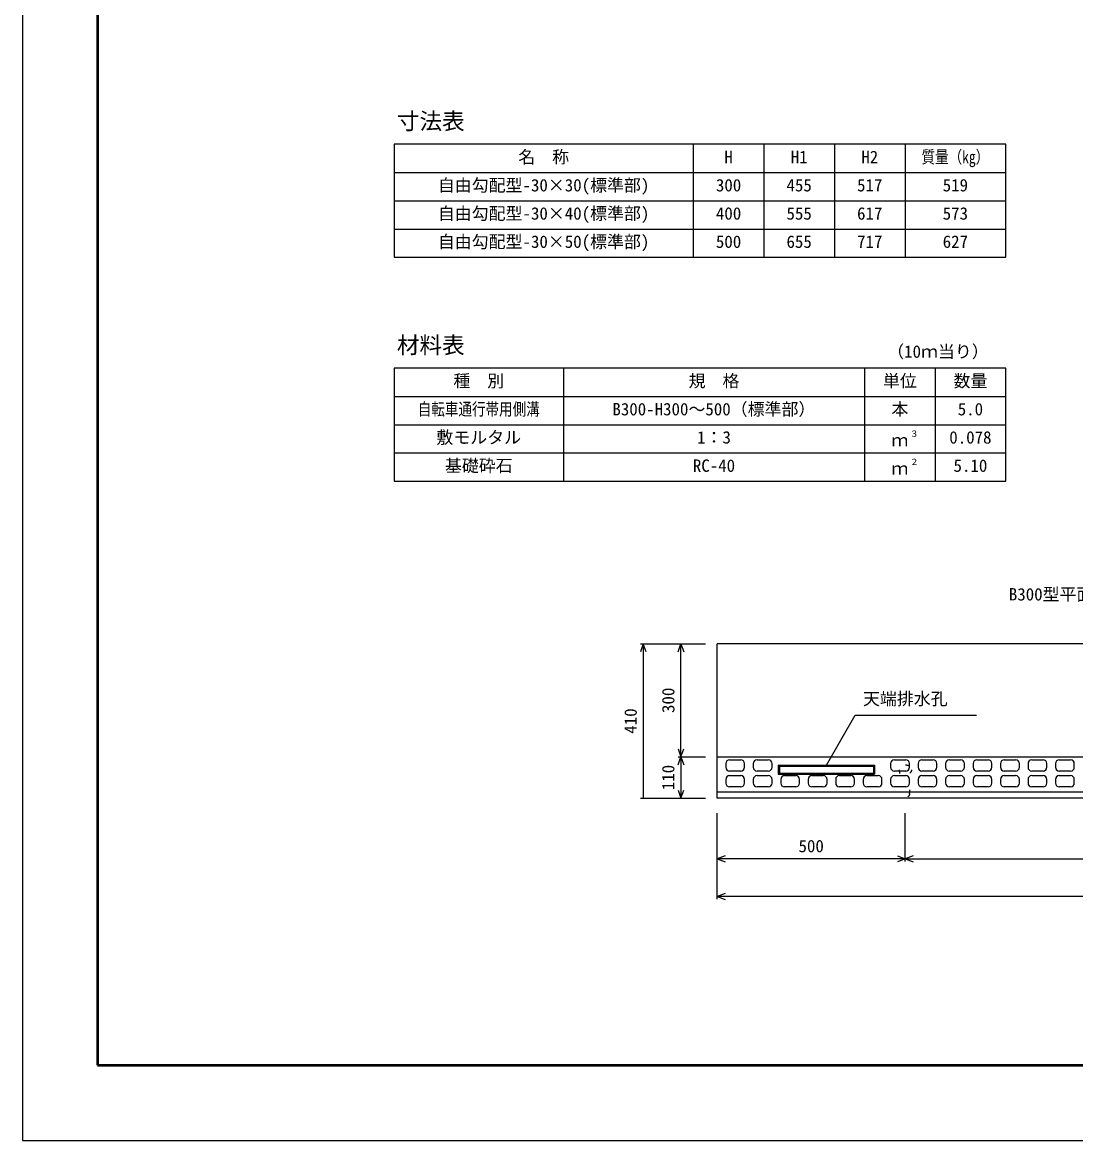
# Model space of a CAD drawing. Units: millimetres, scale not verified. Extents: x -12600 to 12600, y -5940 to 5940.
# Drawn here: x -12600 to -9802, y -5940 to -2970 of the extents above; entities that cross this region are included whole.
import ezdxf
from ezdxf.enums import TextEntityAlignment as Align

# ---------------------------------------------------------------- set-up
doc = ezdxf.new("R2010")
doc.units = ezdxf.units.MM
doc.header["$LTSCALE"] = 40
doc.linetypes.add('DOTTED', pattern=[1.75, 0.25, -1.5])
for name, color, linetype, lineweight in [('0-0_DIM', 7, 'Continuous', 25), ('0-1_Defpoints', 5, 'Continuous', 25), ('0-2_HATCH', 6, 'Continuous', 25), ('0-3_HYO', 3, 'Continuous', 25), ('0-4_HYO2', 4, 'Continuous', 25), ('0-5_OUTLINE', 3, 'Continuous', 25), ('0-6_OUTLINE2', 4, 'DOTTED', 25), ('0-7_TXT', 7, 'Continuous', 25), ('0-8_WAKU', 3, 'Continuous', 25)]:
    doc.layers.add(name, color=color, linetype=linetype, lineweight=lineweight)
doc.styles.add('ＭＳ ゴシック', font='')
doc.styles.get('ＭＳ ゴシック').set_extended_font_data('MS Gothic')

msp = doc.modelspace()

# ---------------------------------------------------------------- linework, layer by layer
at = {"layer": '0-0_DIM'}
for p, q in [((-10957.81, -4620.52), (-10785.31, -4620.52)), ((-10950.31, -4620.52), (-10950.31, -5030.52)), ((-10850.31, -4920.52), (-10850.31, -4620.52)), ((-10463.95, -4942.72), (-10387.38, -4810.09)), ((-10387.38, -4810.09), (-10065.43, -4810.09)), ((-10857.81, -4920.52), (-10785.31, -4920.52)), ((-10850.31, -4920.52), (-10850.31, -5030.52)), ((-10957.81, -5030.52), (-10785.31, -5030.52)), ((-10754.31, -5299.02), (-10754.31, -5070.52)), ((-10254.31, -5199.02), (-10254.31, -5070.52)), ((-10254.31, -5191.52), (-10754.31, -5191.52)), ((-10254.31, -5191.52), (-9254.31, -5191.52)), ((-8754.31, -5291.52), (-10754.31, -5291.52))]:
    msp.add_line(p, q, dxfattribs=at)
for points in [[(-10942.62, -4641.66), (-10950.31, -4620.52), (-10958.01, -4641.66)], [(-10858.01, -4641.66), (-10850.31, -4620.52), (-10842.62, -4641.66)], [(-10858.01, -4899.37), (-10850.31, -4920.52), (-10842.62, -4899.37)], [(-10858.01, -4941.66), (-10850.31, -4920.52), (-10842.62, -4941.66)], [(-10858.01, -5009.37), (-10850.31, -5030.52), (-10842.62, -5009.37)], [(-10733.17, -5183.82), (-10754.31, -5191.52), (-10733.17, -5199.21)], [(-10275.46, -5183.82), (-10254.31, -5191.52), (-10275.46, -5199.21)], [(-10233.17, -5183.82), (-10254.31, -5191.52), (-10233.17, -5199.21)], [(-10733.17, -5283.82), (-10754.31, -5291.52), (-10733.17, -5299.21)]]:
    msp.add_lwpolyline(points, dxfattribs=at)
at = {"layer": '0-1_Defpoints'}
msp.add_lwpolyline([(-12600, -5940), (-4200, -5940), (-4200, 0), (-12600, 0)], close=True, dxfattribs=at)
at = {"layer": '0-2_HATCH'}
for p, q in [((-10721.31, -4928.52), (-10691.31, -4928.52)), ((-10648.31, -4928.52), (-10618.31, -4928.52)), ((-10283.31, -4928.52), (-10253.31, -4928.52)), ((-10210.31, -4928.52), (-10180.31, -4928.52)), ((-10137.31, -4928.52), (-10107.31, -4928.52)), ((-10064.31, -4928.52), (-10034.31, -4928.52)), ((-9991.31, -4928.52), (-9961.31, -4928.52)), ((-9918.31, -4928.52), (-9888.31, -4928.52)), ((-9845.31, -4928.52), (-9815.31, -4928.52)), ((-10731.31, -4938.52), (-10731.31, -4948.52)), ((-10691.31, -4958.52), (-10721.31, -4958.52)), ((-10681.31, -4948.52), (-10681.31, -4938.52)), ((-10658.31, -4938.52), (-10658.31, -4948.52)), ((-10618.31, -4958.52), (-10648.31, -4958.52)), ((-10608.31, -4948.52), (-10608.31, -4938.52)), ((-10293.31, -4938.52), (-10293.31, -4948.52)), ((-10253.31, -4958.52), (-10283.31, -4958.52)), ((-10243.31, -4948.52), (-10243.31, -4938.52)), ((-10220.31, -4938.52), (-10220.31, -4948.52)), ((-10180.31, -4958.52), (-10210.31, -4958.52)), ((-10170.31, -4948.52), (-10170.31, -4938.52)), ((-10147.31, -4938.52), (-10147.31, -4948.52)), ((-10107.31, -4958.52), (-10137.31, -4958.52)), ((-10097.31, -4948.52), (-10097.31, -4938.52)), ((-10074.31, -4938.52), (-10074.31, -4948.52)), ((-10034.31, -4958.52), (-10064.31, -4958.52)), ((-10024.31, -4948.52), (-10024.31, -4938.52)), ((-10001.31, -4938.52), (-10001.31, -4948.52)), ((-9961.31, -4958.52), (-9991.31, -4958.52)), ((-9951.31, -4948.52), (-9951.31, -4938.52)), ((-9928.31, -4938.52), (-9928.31, -4948.52)), ((-9888.31, -4958.52), (-9918.31, -4958.52)), ((-9878.31, -4948.52), (-9878.31, -4938.52)), ((-9855.31, -4938.52), (-9855.31, -4948.52)), ((-9815.31, -4958.52), (-9845.31, -4958.52)), ((-9805.31, -4948.52), (-9805.31, -4938.52)), ((-10731.31, -4980.52), (-10731.31, -4990.52)), ((-10721.31, -4970.52), (-10691.31, -4970.52)), ((-10681.31, -4990.52), (-10681.31, -4980.52)), ((-10658.31, -4980.52), (-10658.31, -4990.52)), ((-10648.31, -4970.52), (-10618.31, -4970.52)), ((-10608.31, -4990.52), (-10608.31, -4980.52)), ((-10585.31, -4980.52), (-10585.31, -4990.52)), ((-10575.31, -4970.52), (-10545.31, -4970.52)), ((-10535.31, -4990.52), (-10535.31, -4980.52)), ((-10512.31, -4980.52), (-10512.31, -4990.52)), ((-10502.31, -4970.52), (-10472.31, -4970.52)), ((-10462.31, -4990.52), (-10462.31, -4980.52)), ((-10439.31, -4980.52), (-10439.31, -4990.52)), ((-10429.31, -4970.52), (-10399.31, -4970.52)), ((-10389.31, -4990.52), (-10389.31, -4980.52)), ((-10366.31, -4980.52), (-10366.31, -4990.52)), ((-10356.31, -4970.52), (-10326.31, -4970.52)), ((-10316.31, -4990.52), (-10316.31, -4980.52)), ((-10293.31, -4980.52), (-10293.31, -4990.52)), ((-10283.31, -4970.52), (-10253.31, -4970.52)), ((-10243.31, -4990.52), (-10243.31, -4980.52)), ((-10220.31, -4980.52), (-10220.31, -4990.52)), ((-10210.31, -4970.52), (-10180.31, -4970.52)), ((-10170.31, -4990.52), (-10170.31, -4980.52)), ((-10147.31, -4980.52), (-10147.31, -4990.52)), ((-10137.31, -4970.52), (-10107.31, -4970.52)), ((-10097.31, -4990.52), (-10097.31, -4980.52)), ((-10074.31, -4980.52), (-10074.31, -4990.52)), ((-10064.31, -4970.52), (-10034.31, -4970.52)), ((-10024.31, -4990.52), (-10024.31, -4980.52)), ((-10001.31, -4980.52), (-10001.31, -4990.52)), ((-9991.31, -4970.52), (-9961.31, -4970.52)), ((-9951.31, -4990.52), (-9951.31, -4980.52)), ((-9928.31, -4980.52), (-9928.31, -4990.52)), ((-9918.31, -4970.52), (-9888.31, -4970.52)), ((-9878.31, -4990.52), (-9878.31, -4980.52)), ((-9855.31, -4980.52), (-9855.31, -4990.52)), ((-9845.31, -4970.52), (-9815.31, -4970.52)), ((-9805.31, -4990.52), (-9805.31, -4980.52)), ((-10691.31, -5000.52), (-10721.31, -5000.52)), ((-10618.31, -5000.52), (-10648.31, -5000.52)), ((-10545.31, -5000.52), (-10575.31, -5000.52)), ((-10472.31, -5000.52), (-10502.31, -5000.52)), ((-10399.31, -5000.52), (-10429.31, -5000.52)), ((-10326.31, -5000.52), (-10356.31, -5000.52)), ((-10253.31, -5000.52), (-10283.31, -5000.52)), ((-10180.31, -5000.52), (-10210.31, -5000.52)), ((-10107.31, -5000.52), (-10137.31, -5000.52)), ((-10034.31, -5000.52), (-10064.31, -5000.52)), ((-9961.31, -5000.52), (-9991.31, -5000.52)), ((-9888.31, -5000.52), (-9918.31, -5000.52)), ((-9815.31, -5000.52), (-9845.31, -5000.52))]:
    msp.add_line(p, q, dxfattribs=at)
for centre, start, end in [((-10721.31, -4938.52), 90, 180), ((-10691.31, -4938.52), 0, 90), ((-10648.31, -4938.52), 90, 180), ((-10618.31, -4938.52), 0, 90), ((-10283.31, -4938.52), 90, 180), ((-10253.31, -4938.52), 0, 90), ((-10210.31, -4938.52), 90, 180), ((-10180.31, -4938.52), 0, 90), ((-10137.31, -4938.52), 90, 180), ((-10107.31, -4938.52), 0, 90), ((-10064.31, -4938.52), 90, 180), ((-10034.31, -4938.52), 0, 90), ((-9991.31, -4938.52), 90, 180), ((-9961.31, -4938.52), 0, 90), ((-9918.31, -4938.52), 90, 180), ((-9888.31, -4938.52), 0, 90), ((-9845.31, -4938.52), 90, 180), ((-9815.31, -4938.52), 0, 90), ((-10721.31, -4948.52), 180, 270), ((-10691.31, -4948.52), 270, 0), ((-10648.31, -4948.52), 180, 270), ((-10618.31, -4948.52), 270, 0), ((-10283.31, -4948.52), 180, 270), ((-10253.31, -4948.52), 270, 0), ((-10210.31, -4948.52), 180, 270), ((-10180.31, -4948.52), 270, 0), ((-10137.31, -4948.52), 180, 270), ((-10107.31, -4948.52), 270, 0), ((-10064.31, -4948.52), 180, 270), ((-10034.31, -4948.52), 270, 0), ((-9991.31, -4948.52), 180, 270), ((-9961.31, -4948.52), 270, 0), ((-9918.31, -4948.52), 180, 270), ((-9888.31, -4948.52), 270, 0), ((-9845.31, -4948.52), 180, 270), ((-9815.31, -4948.52), 270, 0), ((-10721.31, -4980.52), 90, 180), ((-10691.31, -4980.52), 0, 90), ((-10648.31, -4980.52), 90, 180), ((-10618.31, -4980.52), 0, 90), ((-10575.31, -4980.52), 90, 180), ((-10545.31, -4980.52), 0, 90), ((-10502.31, -4980.52), 90, 180), ((-10472.31, -4980.52), 0, 90), ((-10429.31, -4980.52), 90, 180), ((-10399.31, -4980.52), 0, 90), ((-10356.31, -4980.52), 90, 180), ((-10326.31, -4980.52), 0, 90), ((-10283.31, -4980.52), 90, 180), ((-10253.31, -4980.52), 0, 90), ((-10210.31, -4980.52), 90, 180), ((-10180.31, -4980.52), 0, 90), ((-10137.31, -4980.52), 90, 180), ((-10107.31, -4980.52), 0, 90), ((-10064.31, -4980.52), 90, 180), ((-10034.31, -4980.52), 0, 90), ((-9991.31, -4980.52), 90, 180), ((-9961.31, -4980.52), 0, 90), ((-9918.31, -4980.52), 90, 180), ((-9888.31, -4980.52), 0, 90), ((-9845.31, -4980.52), 90, 180), ((-9815.31, -4980.52), 0, 90), ((-10721.31, -4990.52), 180, 270), ((-10691.31, -4990.52), 270, 0), ((-10648.31, -4990.52), 180, 270), ((-10618.31, -4990.52), 270, 0), ((-10575.31, -4990.52), 180, 270), ((-10545.31, -4990.52), 270, 0), ((-10502.31, -4990.52), 180, 270), ((-10472.31, -4990.52), 270, 0), ((-10429.31, -4990.52), 180, 270), ((-10399.31, -4990.52), 270, 0), ((-10356.31, -4990.52), 180, 270), ((-10326.31, -4990.52), 270, 0), ((-10283.31, -4990.52), 180, 270), ((-10253.31, -4990.52), 270, 0), ((-10210.31, -4990.52), 180, 270), ((-10180.31, -4990.52), 270, 0), ((-10137.31, -4990.52), 180, 270), ((-10107.31, -4990.52), 270, 0), ((-10064.31, -4990.52), 180, 270), ((-10034.31, -4990.52), 270, 0), ((-9991.31, -4990.52), 180, 270), ((-9961.31, -4990.52), 270, 0), ((-9918.31, -4990.52), 180, 270), ((-9888.31, -4990.52), 270, 0), ((-9845.31, -4990.52), 180, 270), ((-9815.31, -4990.52), 270, 0)]:
    msp.add_arc(centre, 10, start, end, dxfattribs=at)
at = {"layer": '0-3_HYO'}
for p, q in [((-10817.5, -3293.87), (-10817.5, -3593.87)), ((-10630, -3293.87), (-10630, -3593.87)), ((-10442.5, -3293.87), (-10442.5, -3593.87)), ((-10255, -3293.87), (-10255, -3593.87)), ((-11612.5, -3368.87), (-9987.5, -3368.87)), ((-11162.5, -3888.65), (-11162.5, -4188.65)), ((-10362.5, -3888.65), (-10362.5, -4188.65)), ((-10175, -3888.65), (-10175, -4188.65)), ((-11612.5, -3963.65), (-9987.5, -3963.65))]:
    msp.add_line(p, q, dxfattribs=at)
for points in [[(-11612.5, -3593.87), (-9987.5, -3593.87), (-9987.5, -3293.87), (-11612.5, -3293.87)], [(-11612.5, -4188.65), (-9987.5, -4188.65), (-9987.5, -3888.65), (-11612.5, -3888.65)]]:
    msp.add_lwpolyline(points, close=True, dxfattribs=at)
at = {"layer": '0-4_HYO2'}
for p, q in [((-11612.5, -3443.87), (-9987.5, -3443.87)), ((-11612.5, -3518.87), (-9987.5, -3518.87)), ((-11612.5, -4038.65), (-9987.5, -4038.65)), ((-11612.5, -4113.65), (-9987.5, -4113.65))]:
    msp.add_line(p, q, dxfattribs=at)
at = {"layer": '0-5_OUTLINE'}
for p, q in [((-10754.31, -5030.52), (-10754.31, -4620.52)), ((-8754.31, -4620.52), (-10754.31, -4620.52)), ((-10754.31, -4920.52), (-8754.31, -4920.52)), ((-10588.95, -4945.72), (-10338.95, -4945.72)), ((-10588.95, -4945.72), (-10588.95, -4963.72)), ((-10338.95, -4945.72), (-10335.95, -4942.72)), ((-10338.95, -4945.72), (-10338.95, -4963.72)), ((-10591.95, -4966.72), (-10335.95, -4966.72)), ((-10588.95, -4963.72), (-10338.95, -4963.72)), ((-10338.95, -4963.72), (-10335.95, -4966.72)), ((-8754.31, -5014.52), (-10754.31, -5014.52)), ((-8754.31, -5030.52), (-10754.31, -5030.52))]:
    msp.add_line(p, q, dxfattribs=at)
for points in [[(-10591.95, -4942.72), (-10591.95, -4966.72), (-10588.95, -4963.72)], [(-10588.95, -4945.72), (-10591.95, -4942.72), (-10335.95, -4942.72), (-10335.95, -4966.72)]]:
    msp.add_lwpolyline(points, dxfattribs=at)
at = {"layer": '0-6_OUTLINE2'}
for p, q in [((-10270.81, -4955.02), (-10265.81, -5017.92)), ((-10242.81, -5017.92), (-10237.81, -4955.02))]:
    msp.add_line(p, q, dxfattribs=at)
for centre, major_axis, ratio in [((-10254.31, -4955.02), (16.5, 0), 0.79), ((-10254.31, -5017.92), (11.5, 0), 0.95)]:
    msp.add_ellipse(centre, major_axis=major_axis, ratio=ratio, dxfattribs=at)
at = {"layer": '0-8_WAKU', "lineweight": 50}
msp.add_lwpolyline([(-12400, -5740), (-4400, -5740), (-4400, -200), (-12400, -200)], close=True, dxfattribs=at)

# ---------------------------------------------------------------- texts
at = {"layer": '0-0_DIM', "style": 'ＭＳ ゴシック'}
for s, p in [('300', (-10857.81, -4804.27)), ('410', (-10957.81, -4859.27)), ('110', (-10857.81, -5009.27))]:
    msp.add_text(s, height=32.99, rotation=90, dxfattribs=at).set_placement(p, align=Align.BOTTOM_LEFT)
for s, p in [('天端排水孔', (-10366.81, -4792.92)), ('500', (-10538.06, -5184.02))]:
    msp.add_text(s, height=32.99, dxfattribs=at).set_placement(p, align=Align.BOTTOM_LEFT)
at = {"layer": '0-7_TXT', "style": 'ＭＳ ゴシック'}
for s, height, p in [('寸法表', 43.99, (-11605, -3267.62)), ('名\u3000称', 32.99, (-11282.5, -3353.87)), ('H', 32.99, (-10735, -3353.87)), ('H1', 32.99, (-10558.75, -3353.87)), ('H2', 32.99, (-10371.25, -3353.87)), ('自由勾配型-30×30(標準部)', 32.99, (-11496.25, -3428.87)), ('300', 32.99, (-10757.5, -3428.87)), ('455', 32.99, (-10570, -3428.87)), ('517', 32.99, (-10382.5, -3428.87)), ('519', 32.99, (-10155, -3428.87)), ('自由勾配型-30×40(標準部)', 32.99, (-11496.25, -3503.87)), ('400', 32.99, (-10757.5, -3503.87)), ('555', 32.99, (-10570, -3503.87)), ('617', 32.99, (-10382.5, -3503.87)), ('573', 32.99, (-10155, -3503.87)), ('自由勾配型-30×50(標準部)', 32.99, (-11496.25, -3578.87)), ('500', 32.99, (-10757.5, -3578.87)), ('655', 32.99, (-10570, -3578.87)), ('717', 32.99, (-10382.5, -3578.87)), ('627', 32.99, (-10155, -3578.87)), ('材料表', 43.99, (-11605, -3862.4)), ('（10ｍ当り）', 32.99, (-10302.5, -3870.65)), ('種\u3000別', 32.99, (-11455, -3948.65)), ('規\u3000格', 32.99, (-10830, -3948.65)), ('単位', 32.99, (-10313.75, -3948.65)), ('数量', 32.99, (-10126.25, -3948.65)), ('B300-H300～500（標準部）', 32.99, (-11032.5, -4023.65)), ('本', 32.99, (-10291.25, -4023.65)), ('5.0', 32.99, (-10115, -4023.65)), ('敷モルタル', 32.99, (-11500, -4098.65)), ('1：3', 32.99, (-10807.5, -4098.65)), ('３', 16.5, (-10242.09, -4075.87)), ('0.078', 32.99, (-10137.5, -4098.65)), ('ｍ', 32.99, (-10291.25, -4106.15)), ('基礎砕石', 32.99, (-11477.5, -4173.65)), ('RC-40', 32.99, (-10818.75, -4173.65)), ('ｍ', 32.99, (-10291.25, -4181.15)), ('２', 16.5, (-10242.09, -4150.87)), ('5.10', 32.99, (-10126.25, -4173.65)), ('B300型平面図(標準部)', 32.99, (-9979.31, -4515.34))]:
    msp.add_text(s, height=height, dxfattribs=at).set_placement(p, align=Align.BOTTOM_LEFT)
at = {"layer": '0-7_TXT', "style": 'ＭＳ ゴシック', "width": 0.8}
for s, p in [('質量（kg）', (-10211.25, -3353.87)), ('自転車通行帯用側溝', (-11549.5, -4023.65))]:
    msp.add_text(s, height=32.99, dxfattribs=at).set_placement(p, align=Align.BOTTOM_LEFT)

doc.saveas('drawing.dxf')
